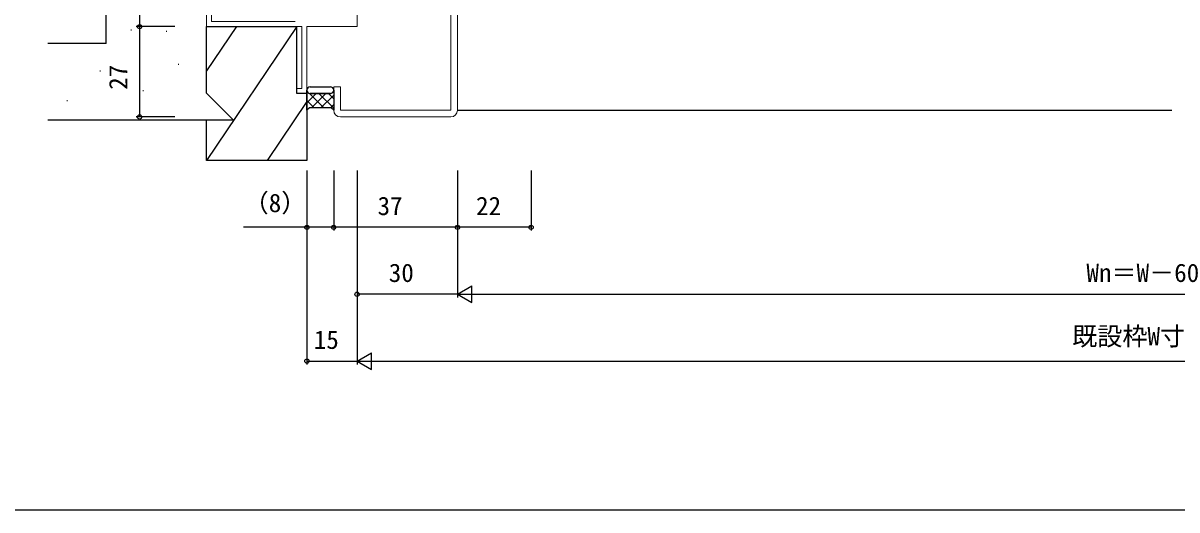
# Model space of a CAD drawing. Units: millimetres, scale not verified. Extents: x -524 to 526, y -338 to 334.
# Drawn here: x -142.5 to 202.3, y -337.5 to -191.9 of the extents above; entities that cross this region are included whole.
import ezdxf
from ezdxf.enums import TextEntityAlignment as Align

# ---------------------------------------------------------------- set-up
doc = ezdxf.new("R2010")
doc.units = ezdxf.units.MM
doc.header["$LTSCALE"] = 2
doc.layers.add('0-2_YKK_11', color=1, linetype='Continuous', lineweight=18)
for name, color, linetype in [('0-3_YKK_12', 2, 'Continuous'), ('0-4_YKK_13', 4, 'Continuous'), ('0-6_YKK_D', 6, 'Continuous'), ('0-7_YKK_ZWAK', 7, 'Continuous'), ('0-8_YSS_K', 3, 'Continuous')]:
    doc.layers.add(name, color=color, linetype=linetype)
doc.styles.add('ＭＳ ゴシック', font='')
doc.styles.get('ＭＳ ゴシック').set_extended_font_data('MS Gothic')

msp = doc.modelspace()

# ---------------------------------------------------------------- linework, layer by layer
at = {"layer": '0-2_YKK_11', "color": 211}
msp.add_line((-47.694, -220), (-14.694, -220), dxfattribs=at)
at = {"layer": '0-2_YKK_11', "color": 4}
msp.add_lwpolyline([(-61.193, -134.5), (-86.193, -134.5), (-86.193, -139), (-87.693, -139), (-87.693, -133), (-57.693, -133), (-57.693, -171.5), (-42.693, -171.5), (-42.693, -193), (-57.693, -193), (-57.693, -213), (-60.693, -213), (-60.693, -211.5), (-59.193, -211.5), (-59.193, -193), (-87.693, -193), (-87.693, -187), (-86.193, -187), (-86.193, -191.5), (-61.193, -191.5)], dxfattribs=at)
at = {"layer": '0-2_YKK_11', "color": 211}
for points in [[(-14.694, -165), (-14.694, -218), (-47.694, -218), (-47.694, -211), (-49.694, -211), (-49.694, -218)], [(-12.694, -218), (-12.694, -165), (-14.694, -165)]]:
    msp.add_lwpolyline(points, dxfattribs=at)
for centre, start, end in [((-47.694, -218), 180, 270), ((-14.694, -218), 270, 0)]:
    msp.add_arc(centre, 2, start, end, dxfattribs=at)
at = {"layer": '0-3_YKK_12'}
msp.add_line((-12.694, -218), (200.811, -218), dxfattribs=at)
at = {"layer": '0-4_YKK_13'}
for p, q in [((-57.693, -212.231), (-57.657, -212.268)), ((-57.42, -212.687), (-57.693, -212.961)), ((-54.904, -213), (-57.693, -215.789)), ((-56.961, -212.964), (-52.675, -217.25)), ((-56.693, -211), (-50.694, -211)), ((-50.694, -213), (-56.693, -213)), ((-56.693, -213), (-50.694, -213)), ((-52.076, -213), (-56.326, -217.25)), ((-54.096, -213), (-49.694, -217.402)), ((-49.694, -213.447), (-53.497, -217.25)), ((-51.268, -213), (-49.694, -214.574)), ((-57.693, -215.06), (-55.503, -217.25)), ((-49.694, -216.275), (-50.669, -217.25)), ((-57.693, -217.888), (-57.637, -217.944))]:
    msp.add_line(p, q, dxfattribs=at)
for points in [[(-49.694, -218), (-50.444, -217.25), (-56.943, -217.25), (-57.693, -218), (-57.693, -212)], [(-49.694, -212), (-49.694, -218), (-50.444, -217.25), (-56.943, -217.25), (-57.693, -218)]]:
    msp.add_lwpolyline(points, dxfattribs=at)
for centre, start, end in [((-56.693, -212), 89.99999, 180), ((-56.693, -212), 180, 269.99999), ((-56.693, -212), 180, 269.99999), ((-50.694, -212), 0, 89.99999), ((-50.694, -212), 269.99999, 0), ((-50.694, -212), 269.99999, 0)]:
    msp.add_arc(centre, 1, start, end, dxfattribs=at)
at = {"layer": '0-6_YKK_D'}
for p, q in [((-107.693, -133), (-107.693, -193)), ((-97.138, -193), (-108.693, -193)), ((-97.138, -193), (-108.693, -193)), ((-107.693, -193), (-107.693, -220)), ((-97.138, -220), (-108.693, -220)), ((-57.693, -236), (-57.693, -294)), ((-57.693, -236), (-57.693, -254)), ((-49.694, -236), (-49.694, -254)), ((-49.694, -236), (-49.694, -254)), ((-42.695, -236), (-42.695, -294)), ((-42.695, -236), (-42.695, -294)), ((-42.695, -236), (-42.695, -274)), ((-12.694, -236), (-12.694, -274)), ((-12.694, -236), (-12.694, -274)), ((-12.694, -236), (-12.694, -254)), ((9.306, -236), (9.306, -254)), ((-12.694, -253), (-49.694, -253)), ((9.306, -253), (-12.694, -253)), ((-12.694, -273), (-8.364, -270.5)), ((-8.364, -275.5), (-8.364, -270.5)), ((-12.694, -273), (-42.695, -273)), ((-12.694, -273), (-8.364, -275.5)), ((-12.694, -273), (-4.034, -273)), ((-7.694, -273), (412.312, -273)), ((-57.693, -293), (-42.695, -293)), ((-42.695, -293), (-38.364, -290.5)), ((-42.695, -293), (-38.364, -295.5)), ((-42.695, -293), (-34.034, -293)), ((-38.364, -295.5), (-38.364, -290.5)), ((-37.695, -293), (442.312, -293))]:
    msp.add_line(p, q, dxfattribs=at)
msp.add_lwpolyline([(-49.694, -253), (-57.693, -253), (-76.644, -253)], dxfattribs=at)
for centre in [(-107.693, -193), (-107.693, -193), (-107.693, -220), (-57.693, -253), (-49.694, -253), (-49.694, -253), (-12.694, -253), (-12.694, -253), (9.306, -253), (-42.695, -273), (-57.693, -293)]:
    msp.add_circle(centre, 0.637, dxfattribs=at)
at = {"layer": '0-7_YKK_ZWAK'}
msp.add_lwpolyline([(-524.2, -337.5), (525.8, -337.5), (525.8, 292.5)], dxfattribs=at)
at = {"layer": '0-8_YSS_K'}
for p, q in [((-117.693, -198), (-117.693, -78)), ((-87.693, -212.9), (-87.693, -193)), ((-78.791, -193), (-87.693, -206.189)), ((-60.693, -193), (-87.693, -233)), ((-87.693, -193), (-60.693, -193)), ((-110.317, -193.995), (-110.117, -193.995)), ((-99.771, -194.325), (-99.571, -194.325)), ((-117.693, -198), (-135.115, -198)), ((-119.544, -206.188), (-119.344, -206.188)), ((-96.146, -204.211), (-95.946, -204.211)), ((-106.692, -212.12), (-106.492, -212.12)), ((-79.593, -221), (-87.693, -212.9)), ((-57.693, -213), (-57.693, -233)), ((-129.431, -215.086), (-129.231, -215.086)), ((-57.693, -215.367), (-69.596, -233)), ((-87.693, -221), (-135.115, -221)), ((-79.593, -221), (-87.693, -221)), ((-87.693, -233), (-87.693, -221)), ((-57.693, -233), (-87.693, -233))]:
    msp.add_line(p, q, dxfattribs=at)
msp.add_lwpolyline([(-57.693, -213), (-60.693, -213), (-60.693, -193)], dxfattribs=at)

# ---------------------------------------------------------------- texts
at = {"layer": '0-6_YKK_D', "style": 'ＭＳ ゴシック'}
msp.add_text('27', height=5.499, rotation=90, dxfattribs=at).set_placement((-109.693, -211.891), align=Align.BOTTOM_LEFT)
for s, p in [('（8）', (-76.604, -250.105)), ('37', (-36.585, -251)), ('22', (-7.149, -251)), ('30', (-33.234, -271)), ('Wn＝W－60', (175.27, -271)), ('既設枠W寸法', (171.009, -289.977)), ('15', (-55.643, -291))]:
    msp.add_text(s, height=5.499, dxfattribs=at).set_placement(p, align=Align.BOTTOM_LEFT)

doc.saveas('drawing.dxf')
